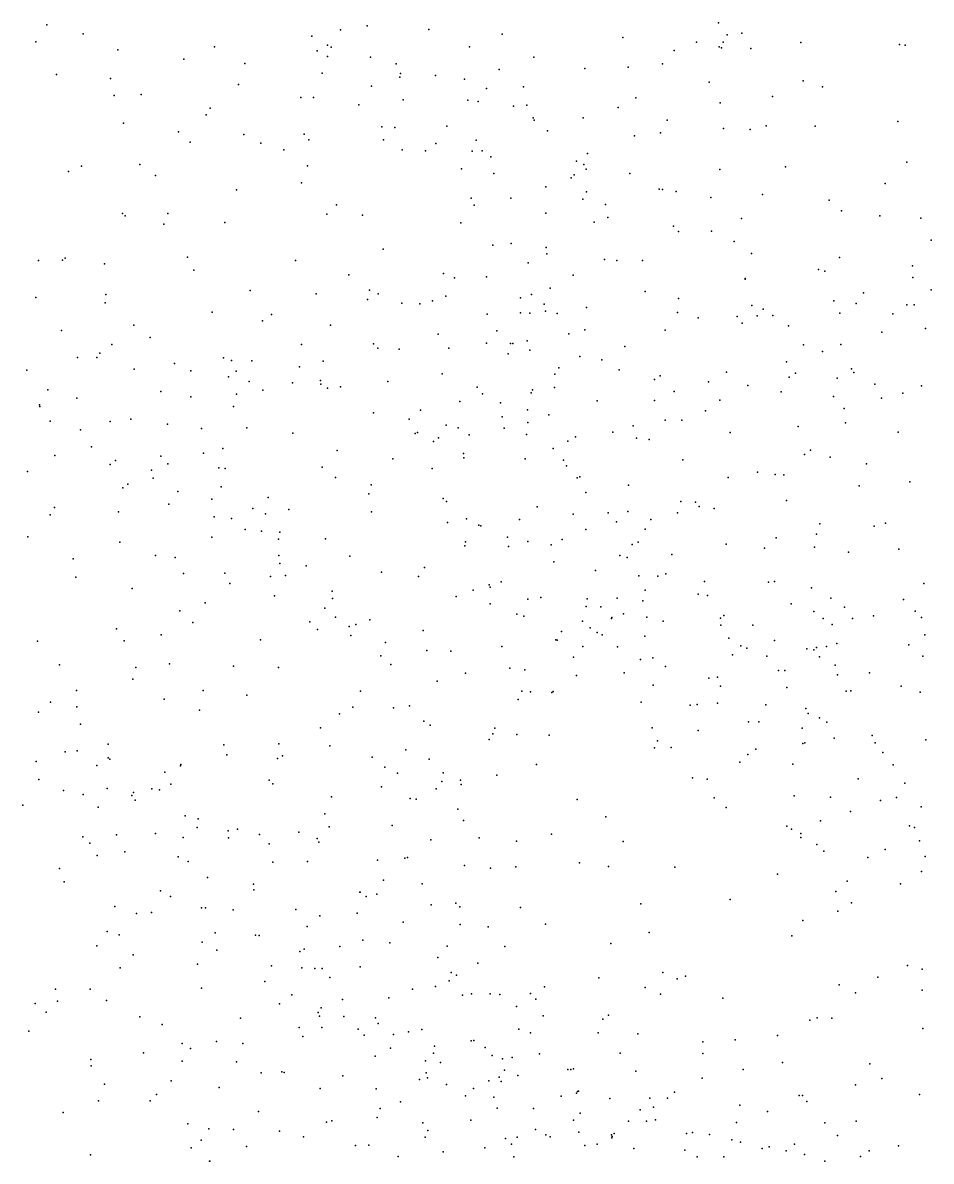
# Model space of a CAD drawing. Header units: metres. Extents: x -25 to 25, y -27.8 to 27.8.
# Drawn here: x 13.892 to 16.657, y -10.403 to -6.939 of the extents above; entities that cross this region are included whole.
import ezdxf

# ---------------------------------------------------------------- set-up
doc = ezdxf.new("R2010")
doc.units = ezdxf.units.M

msp = doc.modelspace()

# ---------------------------------------------------------------- linework, layer by layer
for p in [(13.9654, -6.9449, -10.8617), (14.8594, -6.9609, 2.42), (14.9411, -6.9481, -20.7856), (15.1286, -6.9591, -10.2367), (16.0098, -6.9389, -0.6503), (13.932, -6.9968, -20.6444), (14.076, -6.9726, -1.9243), (14.7725, -6.9799, 2.1711), (15.3512, -6.9733, -10.7523), (15.7183, -6.9835, -1.4954), (15.9432, -6.9976, 2.8338), (16.0363, -6.976, 3.6419), (16.0814, -6.9708, 3.1767), (14.1819, -7.0214, -20.9223), (14.4763, -7.0125, -1.7783), (14.7887, -7.0244, 1.8965), (14.8199, -7.0072, -10.3817), (14.8308, -7.0129, 1.141), (15.2516, -7.0124, -20.5731), (15.8745, -7.0237, 2.623), (16.0115, -7.0124, 3.3938), (16.0191, -7.0149, 4.0844), (16.0243, -6.9984, -1.5265), (16.1088, -7.0167, 4.4458), (16.2607, -6.9986, -1.6296), (16.5612, -7.0052, -19.6771), (16.5785, -7.0073, -1.946), (14.3827, -7.05, -10.5021), (14.5685, -7.0633, -11.5464), (14.8202, -7.0415, 1.6816), (14.9512, -7.0437, -11.7886), (15.0293, -7.0635, -12.0432), (15.4478, -7.0439, -20.3983), (15.8393, -7.0642, -20.1586), (13.9954, -7.0965, -10.5329), (14.8038, -7.0918, -1.6221), (15.0425, -7.0929, 2.3198), (15.1482, -7.0995, -1.5713), (15.3425, -7.0809, 2.4037), (15.6032, -7.0777, 2.3908), (15.7346, -7.0741, -0.2319), (14.1592, -7.1086, -11.6591), (14.5486, -7.1263, -21.0829), (14.9541, -7.132, 0.3293), (15.0402, -7.1049, 0.1339), (15.2372, -7.1109, -12.2577), (15.416, -7.1337, -1.4929), (15.9813, -7.1196, -0.3658), (16.2675, -7.1156, -19.9673), (16.3268, -7.1342, -0.7814), (14.1705, -7.1607, -21.1295), (14.2526, -7.1567, -1.79), (14.7386, -7.1665, -11.7255), (14.7774, -7.1667, -21.0378), (15.3041, -7.1391, -0.0825), (15.7579, -7.1672, 3.0531), (16.1747, -7.1632, -0.6168), (14.4628, -7.1986, -11.6747), (14.9151, -7.1885, 0.5819), (15.0501, -7.1732, 1.9532), (15.2475, -7.1741, 2.1847), (15.2785, -7.1787, -10.6136), (15.3863, -7.1923, -11.0342), (15.4264, -7.1896, -11.2768), (15.7041, -7.1964, -11.841), (16.0149, -7.1821, 4.2412), (14.4505, -7.2188, -1.6386), (15.4457, -7.228, -20.5299), (15.4492, -7.2352, 2.2053), (15.5982, -7.2279, -0.1295), (15.8534, -7.2349, 3.6536), (16.5554, -7.2396, -1.8388), (14.1991, -7.2447, -11.825), (14.3663, -7.271, -21.3561), (14.9855, -7.2551, 0.8441), (15.0253, -7.2573, 1.0808), (15.1831, -7.2538, -10.3897), (15.4897, -7.2678, -12.2309), (15.833, -7.2735, -0.1077), (16.0251, -7.261, -0.2001), (16.1062, -7.2639, -20.114), (16.1549, -7.2523, -1.5267), (16.3039, -7.2539, 4.6833), (14.4016, -7.3023, -11.8564), (14.5649, -7.279, -10.4443), (14.6171, -7.3057, -11.9462), (14.7486, -7.2782, -1.5265), (14.7632, -7.2954, -12.2373), (14.99, -7.2956, -21.0139), (15.1491, -7.3062, 1.752), (15.272, -7.2966, 1.9629), (15.7539, -7.2833, 2.4667), (14.6874, -7.3256, -21.2547), (15.0476, -7.3252, -12.46), (15.118, -7.3287, 1.4297), (15.2605, -7.3298, 0.1145), (15.2905, -7.3281, -1.439), (15.6113, -7.3367, -1.4025), (14.0708, -7.3754, -1.8334), (14.2488, -7.3699, -1.6792), (14.7586, -7.3739, -12.5299), (15.3173, -7.3472, -12.3472), (15.578, -7.3603, 3.1247), (15.5998, -7.3704, -20.4037), (16.2135, -7.3773, -0.4514), (16.5829, -7.3629, 4.8171), (14.0312, -7.3911, -21.5206), (14.2963, -7.404, -10.3675), (15.2276, -7.3836, -10.5656), (15.3264, -7.3973, -10.7554), (15.562, -7.4111, 2.0729), (15.5711, -7.4018, -11.41), (15.6074, -7.384, 3.4597), (15.7403, -7.398, -12.0495), (16.0137, -7.3852, 0.02), (14.5429, -7.4477, -12.3996), (14.7403, -7.4257, -10.3317), (15.4839, -7.4379, -11.2134), (15.8293, -7.4448, -1.3864), (15.8392, -7.4465, 3.8586), (16.5175, -7.4276, -19.8763), (15.2573, -7.4725, 1.2471), (15.3778, -7.4728, 1.7755), (15.5974, -7.4755, -12.2381), (15.6085, -7.4531, 2.8007), (15.8812, -7.4527, -11.7746), (15.987, -7.471, -20.2465), (16.1434, -7.4615, -0.2505), (16.3463, -7.4784, -0.6298), (14.8468, -7.493, -21.3311), (15.2663, -7.494, 1.037), (15.6656, -7.4917, 0.1219), (16.384, -7.5113, 4.6554), (14.1964, -7.5195, -10.2157), (14.2037, -7.5264, -12.0787), (14.3216, -7.5517, -1.5955), (14.3339, -7.5198, -12.2534), (14.5074, -7.5471, -21.606), (14.8183, -7.5218, -12.6994), (14.9264, -7.5245, -1.4055), (15.2255, -7.5477, -21.0597), (15.4841, -7.5184, -20.6835), (15.6316, -7.5457, 3.69), (15.6733, -7.5312, 2.4705), (16.0795, -7.5343, 4.3056), (16.5005, -7.526, -0.7687), (16.6255, -7.5331, -1.7442), (15.8726, -7.5576, 0.0952), (15.8881, -7.5739, -12.1117), (15.9886, -7.5729, 4.1131), (15.3233, -7.6158, -1.3571), (15.3788, -7.6102, -10.8652), (16.0581, -7.6049, -11.7123), (16.6574, -7.6008, -14.2978), (14.021, -7.6555, -11.7506), (14.3937, -7.6525, -12.4353), (14.9898, -7.6279, -10.1995), (15.4852, -7.6227, 1.9613), (15.4875, -7.6425, 2.8839), (16.1099, -7.6415, -20.2759), (16.3784, -7.6528, -13.9769), (13.94, -7.6623, -1.9695), (14.0136, -7.6615, -9.7354), (14.1413, -7.6727, -21.7352), (14.722, -7.6621, -1.4127), (15.431, -7.6694, 3.2107), (15.6626, -7.6595, 0.2682), (15.7008, -7.6626, -20.4747), (15.7782, -7.6624, -1.3637), (16.3139, -7.6899, -11.9522), (16.6002, -7.6781, -19.8383), (14.4129, -7.6917, -10.0624), (14.8851, -7.7058, -12.9384), (15.1731, -7.7019, -12.545), (15.2061, -7.7153, -10.6211), (15.3039, -7.7122, -21.2003), (15.5673, -7.7074, -11.1269), (16.0906, -7.7191, -0.1597), (16.0909, -7.717, -1.448), (16.334, -7.695, -1.5806), (16.6011, -7.7145, -0.8501), (14.5848, -7.7539, -21.6883), (14.9476, -7.7527, -21.5396), (15.4977, -7.7469, -1.3448), (15.787, -7.7568, -11.3353), (16.6569, -7.7519, -13.5353), (13.9324, -7.7751, -11.3785), (14.1432, -7.7907, -11.8557), (14.145, -7.766, -1.7518), (14.7851, -7.7638, -13.1629), (14.9421, -7.7815, -13.6124), (14.9738, -7.7633, -9.9815), (15.0458, -7.7926, -13.2044), (15.1011, -7.7942, -13.4218), (15.1398, -7.7848, -21.4588), (15.1802, -7.7708, -13.6404), (15.4075, -7.7757, 0.8204), (15.4409, -7.7656, 2.2461), (15.8886, -7.7776, -12.3275), (16.3606, -7.7849, -20.1536), (16.4293, -7.7931, 4.5199), (16.4509, -7.7612, -13.6539), (14.4684, -7.8199, -9.7077), (14.6493, -7.8271, -13.388), (15.3054, -7.8257, -13.8489), (15.4069, -7.8216, -10.9118), (15.4356, -7.8229, 2.9822), (15.4789, -7.795, 3.5822), (15.4832, -7.8162, 2.6169), (15.5184, -7.8238, -12.368), (15.608, -7.8051, -20.7444), (15.8851, -7.8201, -20.4338), (16.1113, -7.7992, -14.0641), (16.1462, -7.8101, -12.3385), (16.1757, -7.8295, -0.3377), (16.3797, -7.8224, -12.3312), (16.5401, -7.8246, -11.5674), (16.5828, -7.7977, -12.2177), (16.6052, -7.7974, -1.6609), (14.2301, -7.859, -21.7914), (14.6217, -7.8461, -1.4397), (14.829, -7.8591, -1.3776), (15.9477, -7.8366, -0.0296), (16.0671, -7.8328, 4.1341), (16.082, -7.8526, -11.3968), (16.1274, -7.8304, -13.7387), (16.2227, -7.8615, 4.2793), (14.01, -7.8758, -1.9827), (14.2804, -7.897, -9.4726), (15.1571, -7.886, -12.3441), (15.3356, -7.8766, 1.977), (15.5543, -7.885, -20.9963), (15.603, -7.8731, -13.7273), (15.8472, -7.8748, 3.9506), (16.5074, -7.8806, -13.4049), (16.6399, -7.8689, -14.4902), (14.1637, -7.9178, -11.6384), (14.7405, -7.9181, -13.697), (14.9598, -7.9158, -12.4179), (14.9731, -7.9287, -12.8612), (15.0382, -7.9325, -10.1467), (15.1893, -7.929, -10.6322), (15.3043, -7.9138, -21.4313), (15.3771, -7.9147, 1.6766), (15.3842, -7.9151, -13.4587), (15.428, -7.9071, 1.0777), (15.7247, -7.9244, 0.1747), (16.2682, -7.9193, -1.5936), (16.382, -7.9179, -0.6238), (14.0593, -7.9572, -11.3452), (14.1176, -7.9579, 1.8681), (14.1273, -7.9444, 1.5453), (14.5035, -7.9585, -12.5832), (14.528, -7.9662, -13.2096), (14.5896, -7.9675, -9.4507), (15.3701, -7.946, -1.3098), (15.4355, -7.9351, 1.4044), (15.5881, -7.9544, -13.9728), (15.6553, -7.965, -1.3658), (16.3263, -7.9393, -11.3113), (13.9047, -7.9963, -2.2584), (14.2313, -7.9933, -1.7581), (14.3541, -7.9761, -12.1021), (14.4042, -7.9979, -9.3351), (14.5418, -7.9987, -13.6412), (14.7348, -7.986, -12.7011), (14.807, -7.9691, -9.5126), (15.5243, -7.9885, 0.4183), (15.7079, -7.9955, -20.7536), (16.0343, -8.0024, -11.2154), (16.2173, -7.9704, -12.66), (16.415, -7.9919, -12.7788), (16.4215, -8.0027, -13.0166), (14.5183, -8.0166, -12.3582), (14.5817, -8.0307, -12.9906), (14.7138, -8.0345, -11.9889), (14.7981, -8.0272, -21.7315), (15.0037, -8.0305, -11.9932), (15.1693, -8.0071, -21.6174), (15.5115, -8.0084, 3.5762), (15.8155, -8.0247, -12.4896), (15.8325, -8.0134, -13.464), (15.9793, -8.0315, -12.7006), (16.225, -8.0173, -0.4455), (16.2438, -8.0048, -13.2752), (16.3711, -8.0201, 4.3175), (13.9684, -8.0557, -11.1122), (14.3123, -8.0612, 1.7186), (14.543, -8.0695, -11.545), (14.6232, -8.0567, -11.2273), (14.7994, -8.0383, -12.9561), (14.8198, -8.0509, -11.7606), (14.8597, -8.0472, -11.4239), (15.2749, -8.0481, -13.1825), (15.2918, -8.0678, -10.8604), (15.4394, -8.0647, 3.1399), (15.4435, -8.0562, 2.8643), (15.5109, -8.0483, -21.311), (15.875, -8.0613, -14.0854), (16.0989, -8.0427, -14.2114), (16.2002, -8.0622, 4.1541), (16.4861, -8.0387, -19.9819), (16.5705, -8.0662, -19.7849), (16.6281, -8.044, -11.191), (13.9435, -8.1013, -9.3347), (13.9439, -8.1062, 1.1132), (14.0574, -8.0813, 2.1221), (14.4039, -8.0772, -11.367), (14.534, -8.1063, -10.9619), (15.2227, -8.0913, -11.4407), (15.346, -8.0955, -14.0422), (15.6409, -8.0894, -21.0658), (15.8154, -8.088, -20.5428), (16.0144, -8.0873, -20.3966), (16.3598, -8.0765, -11.1506), (16.5059, -8.0809, -0.8366), (14.9599, -8.1258, -10.8388), (15.1026, -8.1175, -10.311), (15.3512, -8.1381, -11.8347), (15.4288, -8.1165, 0.662), (15.4934, -8.1322, -12.01), (15.9706, -8.1196, -1.5208), (16.3928, -8.1131, -1.7587), (13.9755, -8.1511, -21.7704), (14.1589, -8.152, -2.1222), (14.2213, -8.1456, -11.0973), (14.3328, -8.1601, 1.9859), (14.4367, -8.1733, -9.1863), (14.5746, -8.1715, -13.7706), (15.0684, -8.1449, -9.3299), (15.1812, -8.1633, -10.6321), (15.2178, -8.1719, 2.0535), (15.3579, -8.1722, 1.5722), (15.4298, -8.1552, 1.266), (15.7507, -8.1653, -13.1523), (15.8471, -8.1479, 3.8525), (15.8982, -8.1483, -12.8626), (16.2529, -8.1674, -20.1984), (16.3961, -8.1566, -14.5441), (14.0685, -8.1781, -2.491), (14.7148, -8.1873, -10.7187), (15.0865, -8.1886, -9.6448), (15.0943, -8.1861, -21.7089), (15.1579, -8.2019, -9.1024), (15.2515, -8.1933, 2.2928), (15.4252, -8.1915, -11.5122), (15.5751, -8.1987, -1.3955), (15.6886, -8.185, -14.0509), (15.7604, -8.2025, 0.0929), (15.7991, -8.2071, -11.0761), (16.0459, -8.1862, -0.261), (16.557, -8.1852, -19.2817), (14.1011, -8.2294, 2.3112), (14.501, -8.2343, -13.579), (14.8496, -8.2409, -8.9253), (15.1425, -8.2134, -14.0522), (15.5068, -8.2345, 0.4913), (15.551, -8.2125, -11.0865), (16.2897, -8.2394, -0.5303), (13.9899, -8.2559, -10.9647), (14.1748, -8.2707, -21.7514), (14.3122, -8.2576, 2.2122), (14.4428, -8.2486, -10.7572), (15.0188, -8.2655, -13.3488), (15.2334, -8.2492, 1.8357), (15.2345, -8.2631, -8.8955), (15.422, -8.2659, 0.8224), (15.5377, -8.2701, -21.3539), (15.9017, -8.269, -0.0942), (16.2715, -8.2529, -14.3761), (16.3498, -8.261, 4.1407), (13.9068, -8.3045, 2.9038), (14.1582, -8.2829, 2.6806), (14.284, -8.2999, -2.4439), (14.3338, -8.2808, -1.906), (14.4888, -8.2931, -21.7561), (14.5087, -8.2951, 1.9092), (14.8035, -8.2917, -13.9722), (15.1386, -8.2957, -10.0023), (15.5477, -8.2873, -13.1866), (16.1287, -8.3067, 3.9468), (16.182, -8.314, -11.0247), (16.209, -8.3145, -1.7523), (16.4605, -8.281, -19.7417), (14.2125, -8.3426, 1.0437), (14.2896, -8.3249, -2.1856), (14.8442, -8.3229, -13.4796), (14.9523, -8.3446, -10.5673), (15.5793, -8.3236, 3.2759), (15.5879, -8.3203, -11.8536), (15.7361, -8.3462, 3.5647), (16.0396, -8.3223, -14.1674), (16.4383, -8.3482, -19.3977), (16.5925, -8.3354, -0.9962), (14.1969, -8.354, -10.8635), (14.3641, -8.3651, 2.9918), (14.4963, -8.351, 2.1319), (14.6388, -8.3832, -1.5909), (14.9453, -8.372, -1.4008), (15.6066, -8.3687, -11.5404), (13.9885, -8.4139, 3.2371), (14.3372, -8.4037, -2.655), (14.4682, -8.3882, 1.269), (14.5923, -8.4169, 1.4652), (15.1724, -8.3862, -13.5081), (15.1818, -8.3956, -9.5047), (15.4584, -8.4124, 1.0533), (15.895, -8.3954, -20.3817), (15.9404, -8.3976, -12.5448), (15.951, -8.4114, 3.7062), (15.997, -8.4171, -1.7237), (16.2169, -8.3928, -20.0673), (13.9753, -8.4358, -21.6622), (14.1842, -8.4269, -9.2557), (14.4747, -8.4419, -1.8609), (14.5273, -8.4476, -9.1186), (14.6307, -8.4328, -13.817), (14.7026, -8.4203, -21.7641), (14.9536, -8.4274, -14.0367), (15.2434, -8.4484, 2.1594), (15.4044, -8.4501, 2.5622), (15.5673, -8.434, 2.9635), (15.6746, -8.4298, -11.0189), (15.7342, -8.4265, -14.0487), (15.8037, -8.4502, -13.0034), (15.885, -8.4303, -12.2444), (14.5695, -8.481, -10.4982), (14.619, -8.4857, 2.5789), (15.185, -8.4594, -9.8351), (15.28, -8.4679, -1.4245), (15.2863, -8.4699, -9.187), (15.606, -8.4806, -21.2453), (15.6998, -8.4575, -1.5995), (15.7871, -8.4803, 0.1786), (16.3186, -8.4641, -0.5078), (16.4839, -8.4705, -19.198), (16.5177, -8.4614, -1.7949), (13.908, -8.5032, -9.2954), (14.1881, -8.5197, 3.3795), (14.4678, -8.5041, -2.3322), (14.6705, -8.5108, 2.0948), (14.6748, -8.4888, 1.7032), (14.8143, -8.5098, -10.4565), (15.2398, -8.5189, -10.2017), (15.3677, -8.5044, -21.5319), (15.43, -8.5178, -13.6226), (15.534, -8.5118, -14.0204), (15.7659, -8.5192, -20.7265), (16.1853, -8.5058, -14.2801), (16.3086, -8.4955, -19.5714), (15.2375, -8.5308, -13.7916), (15.3706, -8.5324, 1.6659), (15.5004, -8.5277, -1.5512), (15.7467, -8.5269, -13.2137), (15.8682, -8.5569, -12.0718), (16.033, -8.5257, -20.0993), (16.1501, -8.5378, -0.2899), (16.3026, -8.535, -10.8947), (16.406, -8.55, 3.8955), (16.5591, -8.5409, -0.871), (14.046, -8.5706, -10.8164), (14.2964, -8.56, -10.6155), (14.3563, -8.5657, 1.0015), (14.6716, -8.5602, 2.9161), (14.6745, -8.5842, -1.7544), (14.7546, -8.591, 2.3505), (14.8878, -8.5618, -1.5458), (15.5088, -8.5789, 1.2449), (15.7093, -8.5598, -20.974), (15.7323, -8.5657, -11.6909), (14.0535, -8.6261, -2.6441), (14.3813, -8.6153, -2.5037), (14.5072, -8.6139, 3.3019), (14.6466, -8.6243, 1.3296), (14.6916, -8.6213, -9.0404), (14.9845, -8.6111, -8.8596), (15.0973, -8.6239, -10.4564), (15.1154, -8.5961, -1.5194), (15.6351, -8.6059, -13.6354), (15.7673, -8.6214, -20.2998), (15.8257, -8.6229, -1.8526), (15.8493, -8.6155, 3.3216), (14.2249, -8.6606, 0.8321), (14.523, -8.6453, 1.1231), (15.3123, -8.6489, -9.3344), (15.3154, -8.6564, -10.4535), (15.3487, -8.6401, 1.9768), (15.967, -8.6391, -10.8278), (16.1616, -8.6416, -19.4415), (16.18, -8.6392, 3.5989), (16.2926, -8.6585, -14.3796), (16.6351, -8.6457, -14.6676), (14.6584, -8.6831, -2.0002), (14.834, -8.6681, 2.5403), (14.835, -8.6905, 2.7682), (15.2115, -8.685, -21.5815), (15.263, -8.6657, -9.5797), (15.4295, -8.6931, 2.3517), (15.4695, -8.6878, -1.7208), (15.6098, -8.6918, 0.8657), (15.7018, -8.6899, -13.8759), (15.7868, -8.6655, 0.3575), (15.9483, -8.6772, -13.0257), (15.9761, -8.682, -19.7808), (16.3514, -8.6899, -0.4027), (16.5728, -8.694, -11.3682), (14.3702, -8.7283, -9.2284), (14.4479, -8.7042, -21.6279), (14.8116, -8.7198, 2.9786), (15.3151, -8.7075, -8.8647), (15.6075, -8.715, 2.6812), (15.6513, -8.7164, -10.754), (15.7796, -8.6975, -11.469), (16.2314, -8.7075, -3.0802), (16.3936, -8.7176, -1.8463), (16.6085, -8.7292, -11.014), (14.4103, -8.7639, -10.4802), (14.7665, -8.7619, -2.1914), (14.8438, -8.7473, 1.8822), (14.9492, -8.7559, -10.3853), (15.3965, -8.7388, -21.3866), (15.4174, -8.7447, -9.0491), (15.5962, -8.7595, -1.9467), (15.6847, -8.7518, -10.9906), (15.6857, -8.7488, -20.4735), (15.7204, -8.7372, 2.9016), (15.792, -8.7479, -19.9271), (15.8418, -8.7601, -14.0489), (16.0165, -8.7512, -11.9438), (16.0258, -8.7422, 0.0079), (16.3003, -8.7307, -10.7831), (16.3286, -8.7514, -11.6302), (16.418, -8.7518, -11.196), (16.4821, -8.7434, -11.7996), (16.6282, -8.7484, -12.008), (14.178, -8.7832, -2.495), (14.7893, -8.7848, 1.4902), (14.8854, -8.776, 2.1266), (14.9062, -8.7697, -1.8033), (15.1115, -8.7887, -8.8651), (15.5322, -8.7914, -21.1415), (15.619, -8.7806, 1.1054), (15.6404, -8.794, -20.2199), (16.0171, -8.772, -19.5381), (16.1146, -8.7716, -12.4592), (16.3556, -8.7702, 3.5616), (13.9376, -8.8208, 3.6995), (14.2012, -8.8195, -21.4923), (14.3141, -8.8018, 3.6413), (14.6159, -8.8163, 3.4449), (14.8911, -8.8037, -21.6128), (14.9963, -8.8249, -2.5046), (15.5153, -8.8171, -2.381), (15.5186, -8.8179, -2.1603), (15.656, -8.8015, -20.7296), (15.7854, -8.8054, -2.1721), (16.0412, -8.8114, -11.567), (16.1806, -8.819, 3.3575), (16.3696, -8.8282, -12.1819), (16.5897, -8.8323, -1.6624), (16.6382, -8.8011, -12.2738), (14.982, -8.8658, 2.4117), (15.1218, -8.8492, -2.0523), (15.1953, -8.851, -2.6411), (15.3505, -8.8367, -9.7543), (15.5966, -8.8372, 1.4514), (15.7028, -8.8384, -2.5221), (16.0525, -8.8623, -2.5027), (16.0775, -8.8351, -13.6134), (16.0966, -8.8416, -13.0045), (16.1573, -8.8665, -2.1901), (16.2788, -8.8445, -19.5139), (16.3001, -8.8466, -3.3301), (16.3085, -8.8398, -0.2362), (16.3178, -8.8679, -11.0028), (16.3391, -8.8366, -2.9076), (16.6322, -8.8659, 3.5789), (14.0043, -8.8924, -6.2673), (14.2367, -8.9013, -10.5532), (14.339, -8.8897, 0.8315), (14.5334, -8.8968, 3.6297), (14.6711, -8.9009, 1.1562), (15.013, -8.8913, 2.6254), (15.3751, -8.9028, -10.0332), (15.5688, -8.8695, -2.6836), (15.7724, -8.8761, 0.7507), (15.8104, -8.8718, -19.4046), (15.8485, -8.8981, -2.8175), (16.3652, -8.8934, -12.4246), (14.2277, -8.9365, -6.2933), (15.2401, -8.9181, -10.2525), (15.4204, -8.9082, -9.3604), (15.5777, -8.9257, 2.0147), (15.7229, -8.9169, -10.8414), (15.98, -8.9331, -13.985), (16.0069, -8.93, 3.0097), (16.1923, -8.9096, -13.1856), (16.212, -8.9104, -12.5934), (16.3722, -8.9232, -14.4683), (16.4694, -8.9166, -3.1924), (14.0558, -8.9706, 0.5684), (14.4419, -8.9705, 3.8108), (14.9203, -8.9725, 1.7312), (15.1537, -8.942, -21.4065), (15.4109, -8.9725, -21.0859), (15.8113, -8.9546, 2.645), (16.0156, -8.958, 0.3513), (16.2178, -8.9616, -12.7997), (16.3981, -8.9727, -1.8758), (16.4124, -8.9719, -19.6462), (16.5661, -8.9581, -12.6594), (13.9765, -9.0063, -9.3742), (14.323, -8.997, -2.32), (14.5748, -8.9855, -10.372), (15.4005, -8.998, -8.9684), (15.4379, -8.9753, -20.1351), (15.5026, -8.9767, -19.5908), (15.5071, -8.9737, -20.6581), (15.7743, -9.0059, 1.1089), (16.6235, -8.9759, -0.4767), (13.9404, -9.0372, -9.8818), (14.0567, -9.0203, 4.0505), (14.4302, -9.0306, -6.4778), (14.8564, -9.0417, -9.0082), (14.8969, -9.0215, 3.3581), (15.0209, -9.0233, 2.0989), (15.0693, -9.0175, -10.1583), (15.9232, -9.0158, -10.7138), (15.9449, -9.013, 0.6911), (16.0071, -9.0089, -11.0179), (16.1538, -9.014, -10.7934), (16.2753, -9.0256, -2.1125), (16.2825, -9.0405, 3.052), (14.0683, -9.0736, -10.6523), (15.1131, -9.0646, 2.8987), (15.1323, -9.076, 2.6788), (16.1008, -9.0657, -19.596), (16.1322, -9.0659, -13.9048), (16.3176, -9.054, 0.0049), (16.3393, -9.0668, -13.2548), (14.7986, -9.084, -21.4119), (15.323, -9.1029, -20.3184), (15.3288, -9.0858, -20.9076), (15.3957, -9.1048, -2.6734), (15.4943, -9.1065, -9.4365), (15.8082, -9.0844, 2.2576), (15.9483, -9.0929, 2.5268), (16.2647, -9.0852, -2.588), (16.4774, -9.1079, -14.5597), (14.152, -9.1341, -2.2372), (14.5046, -9.1363, -21.5029), (14.6714, -9.1335, 1.0288), (14.8267, -9.1394, 3.6637), (15.3123, -9.1198, -20.553), (15.8153, -9.1452, 1.6865), (15.8243, -9.1236, 1.4667), (15.8656, -9.1443, -19.579), (16.2662, -9.1322, -2.3231), (16.2724, -9.13, 2.8194), (16.3623, -9.1164, -13.5164), (16.4868, -9.13, -12.9392), (16.641, -9.1205, 3.0497), (14.0216, -9.1576, -10.3123), (14.058, -9.1549, -0.2071), (14.1523, -9.1757, -0.4148), (14.1579, -9.1803, 4.1938), (14.5136, -9.1664, 4.0071), (14.6679, -9.1776, -9.0698), (14.6829, -9.1695, -2.3401), (14.9558, -9.1735, 1.6064), (15.0579, -9.1513, -9.9885), (15.1293, -9.1796, -2.6357), (16.099, -9.1657, -14.1124), (16.1237, -9.1489, 2.6317), (16.51, -9.1591, -0.0342), (13.9333, -9.187, -0.0292), (14.1177, -9.1995, -9.6217), (14.3727, -9.2005, -9.2151), (14.3734, -9.1965, -6.7222), (14.9945, -9.2045, -8.9973), (15.4559, -9.1964, -19.793), (16.0748, -9.1894, 0.9081), (16.2366, -9.1947, -14.431), (16.5416, -9.197, 2.8304), (13.9411, -9.2421, 4.3306), (14.3251, -9.2194, -10.3978), (14.6423, -9.2434, -10.1773), (15.0328, -9.222, 1.8263), (15.1681, -9.2477, -20.4483), (15.1723, -9.2216, -20.672), (15.225, -9.2434, 2.9313), (15.3348, -9.2284, -19.982), (15.9309, -9.2364, 1.9691), (15.9753, -9.2409, 1.3186), (16.4346, -9.2392, 0.1889), (14.0165, -9.2749, 0.2616), (14.1495, -9.269, 0.043), (14.229, -9.2809, -9.3774), (14.2857, -9.2702, -21.5601), (14.3084, -9.2728, -0.5403), (14.3433, -9.2562, -6.1806), (14.6533, -9.2547, -6.5438), (14.9841, -9.2644, -21.1218), (15.1509, -9.2696, 3.1963), (15.2268, -9.2568, -9.8183), (16.5773, -9.2526, -1.7592), (14.0766, -9.2878, -0.7872), (14.2245, -9.2908, -10.0779), (14.2341, -9.3049, -9.81), (14.8322, -9.2949, 3.8445), (15.0711, -9.2992, 3.449), (15.0899, -9.3013, 2.0124), (15.5801, -9.3025, -9.1318), (15.9963, -9.2971, -19.8177), (16.24, -9.2917, 2.3511), (16.3511, -9.2952, -2.1569), (16.5027, -9.3051, 0.4275), (16.5519, -9.2967, -13.307), (13.8924, -9.3194, -21.5168), (14.1217, -9.3254, -6.6571), (14.3863, -9.3518, 4.2195), (14.8114, -9.3461, -9.9259), (15.2167, -9.3315, 2.4177), (16.0336, -9.327, 1.6851), (16.4121, -9.3395, -13.715), (16.6268, -9.3244, -14.6907), (14.4234, -9.3877, -0.0422), (14.4262, -9.3615, 0.799), (14.8248, -9.386, -21.2775), (15.0165, -9.382, -20.7988), (15.2337, -9.366, -2.6598), (15.6673, -9.3552, -19.9633), (16.2182, -9.3838, -19.9054), (16.3208, -9.3674, -14.5376), (16.5908, -9.3828, 2.2666), (16.6068, -9.3878, 0.6467), (14.0749, -9.4161, 4.4265), (14.1774, -9.41, -2.1179), (14.2967, -9.4057, -9.625), (14.3805, -9.4177, -0.6825), (14.5174, -9.3975, -0.2896), (14.5184, -9.4195, -2.1524), (14.5463, -9.393, -21.4963), (14.613, -9.4092, -10.0372), (14.7327, -9.4022, -6.302), (14.7889, -9.4209, -2.3343), (15.2815, -9.4196, -8.9615), (15.5021, -9.4082, -2.693), (16.232, -9.3933, -14.0159), (16.2602, -9.4061, -2.7853), (16.2608, -9.4182, 1.3598), (14.097, -9.4355, -0.9667), (14.642, -9.4377, -9.0929), (14.7931, -9.4324, -6.6486), (15.1341, -9.4248, -20.3096), (15.3947, -9.4295, -20.1011), (15.7199, -9.4303, -2.7478), (16.3096, -9.4391, -2.5136), (16.5174, -9.4548, -1.973), (16.6214, -9.4281, -13.5253), (14.1189, -9.4728, -21.5923), (14.2029, -9.4619, 0.593), (14.3657, -9.4775, -9.3277), (14.3961, -9.4911, -6.1097), (14.7586, -9.4911, 1.115), (14.9716, -9.4867, -9.0437), (15.0549, -9.4814, -9.7045), (15.0629, -9.4794, 1.8235), (16.3309, -9.4595, 1.9312), (16.4647, -9.4795, 1.341), (16.6392, -9.4764, 1.0113), (14.0043, -9.512, -6.6906), (14.653, -9.4937, -6.867), (15.2364, -9.5035, 3.2687), (15.3155, -9.5112, 2.6294), (15.3935, -9.5078, -9.6541), (15.5871, -9.4957, -8.9951), (15.6753, -9.5065, -9.4721), (15.8768, -9.5084, -20.1657), (16.6281, -9.5214, -14.7743), (14.0184, -9.5535, -2.1336), (14.4544, -9.5399, -9.8612), (14.5948, -9.5598, -0.0841), (14.9905, -9.5485, -2.512), (15.1076, -9.5594, 3.6385), (16.1891, -9.53, -20.072), (16.4014, -9.5513, -2.3515), (16.5641, -9.5592, -13.7534), (14.3114, -9.5802, -21.5857), (14.5954, -9.5779, -6.0419), (14.9187, -9.5841, -21.0211), (14.9189, -9.5842, 1.4288), (14.9705, -9.5905, -6.3555), (16.3674, -9.5828, -13.9487), (14.1726, -9.628, 0.4529), (14.3424, -9.5975, -6.9362), (14.938, -9.5981, -20.7515), (15.1351, -9.6227, -9.013), (15.2108, -9.6178, -20.2536), (15.2222, -9.6291, 2.3006), (15.7739, -9.6202, -2.8249), (16.0454, -9.6064, -2.8991), (16.4145, -9.617, -14.6738), (14.2388, -9.6492, -6.1214), (14.2844, -9.6461, -1.0095), (14.4366, -9.6325, -0.8432), (14.4482, -9.6319, -9.5846), (14.5323, -9.6378, 0.1075), (14.7237, -9.6373, -2.2419), (14.797, -9.6569, -9.7515), (14.91, -9.6488, 4.0184), (15.4078, -9.6312, -8.9402), (16.3731, -9.6421, -20.0648), (14.7584, -9.6886, -21.322), (15.0505, -9.6762, -6.5739), (15.2238, -9.6825, -9.6187), (15.3088, -9.6903, 3.1366), (15.4838, -9.682, -20.3071), (16.2667, -9.6703, -2.7294), (14.1496, -9.7041, -6.8767), (14.1861, -9.7145, 4.5657), (14.4776, -9.7082, -9.3305), (14.6011, -9.7152, -0.6888), (14.6122, -9.7164, 1.0353), (14.9278, -9.7303, -20.4268), (15.799, -9.7072, -9.3408), (16.2333, -9.7177, -14.1839), (14.1175, -9.7483, -21.5605), (14.4386, -9.7367, -6.04), (14.4833, -9.7606, 4.4236), (14.7356, -9.7648, -0.2001), (14.7485, -9.7576, -5.9098), (14.8577, -9.7503, -21.1449), (15.0098, -9.7392, 1.6979), (15.1844, -9.7488, -6.1695), (15.3597, -9.7495, -2.7369), (15.6818, -9.7411, -8.9014), (14.2286, -9.7749, 0.6832), (14.4244, -9.8041, -2.0898), (15.1558, -9.783, -2.5564), (15.2779, -9.801, -8.9476), (14.1885, -9.8151, -2.0801), (14.6492, -9.8085, 0.1752), (14.7421, -9.8145, -0.4355), (14.7814, -9.8173, 4.2448), (14.8033, -9.8172, -2.1226), (14.9189, -9.8119, 1.5177), (15.1958, -9.8294, 2.2266), (15.2123, -9.8366, -2.3413), (15.8408, -9.8293, -9.5891), (16.5848, -9.8072, -14.8183), (16.6294, -9.8187, -2.1149), (14.6289, -9.8564, -9.1849), (14.8273, -9.8444, 1.3307), (15.1489, -9.8716, -2.0806), (15.1898, -9.854, 3.5864), (15.4806, -9.8723, -2.5453), (15.6458, -9.8456, -20.4046), (15.8844, -9.8482, -9.0911), (15.9097, -9.8397, -20.3868), (16.3768, -9.8666, -14.5863), (16.4946, -9.8436, -2.3496), (13.992, -9.8801, -2.1223), (14.098, -9.8797, -6.228), (14.4368, -9.877, 0.393), (14.7116, -9.8967, -0.6302), (15.0066, -9.9057, -1.9233), (15.079, -9.8802, 1.9627), (15.2312, -9.8983, -6.3751), (15.2583, -9.8938, 3.3916), (15.3145, -9.8944, -20.3539), (15.3442, -9.8956, 2.7859), (15.4377, -9.893, -9.6497), (15.7872, -9.8747, -8.7775), (15.8333, -9.8947, -3.0535), (16.0227, -9.9074, -3.1499), (16.4269, -9.891, -20.1862), (16.6303, -9.8828, -20.057), (13.9298, -9.923, -1.2964), (13.9984, -9.9166, -6.8551), (14.147, -9.9139, -1.2165), (14.6743, -9.9243, -21.2919), (14.8004, -9.9363, -9.0417), (14.8651, -9.9116, 0.1507), (15.3954, -9.9328, -5.3609), (15.4544, -9.9104, -2.2433), (13.9641, -9.9493, 4.7686), (14.2485, -9.9639, -6.9434), (14.5549, -9.9677, -5.9103), (14.7915, -9.9505, -20.4933), (14.7956, -9.9615, -1.7781), (14.8697, -9.9629, -9.7143), (14.966, -9.967, 4.1356), (15.4765, -9.9606, -8.8273), (15.6578, -9.9708, -9.6597), (15.6748, -9.9591, -2.6497), (16.2882, -9.9743, -14.3362), (16.3103, -9.9668, -2.7386), (16.3548, -9.9678, -14.1154), (13.9106, -10.0074, -6.5705), (14.3162, -9.9877, -1.911), (14.7337, -9.9959, -1.4004), (14.8031, -9.9965, -20.7614), (14.913, -10.0014, -1.0259), (14.9741, -9.9844, -1.5536), (15.0666, -10.0093, -6.6498), (15.1075, -10.0029, -0.0158), (15.4025, -10.0013, -6.1368), (15.6432, -10.0121, -5.2487), (16.6317, -9.9995, -14.8975), (14.3779, -10.0451, 0.5857), (14.4819, -10.0394, -21.3591), (14.5618, -10.0453, -9.3), (14.7449, -10.0239, -21.1005), (14.9311, -10.0199, -0.5727), (15.0204, -10.0181, -5.4025), (15.2569, -10.0369, -1.0828), (15.2656, -10.0356, -5.0861), (15.4376, -10.0125, -1.9565), (15.7649, -10.0157, -2.847), (15.9626, -10.0403, -3.6126), (16.0603, -10.0343, -3.4137), (16.1895, -10.0212, -3.0047), (14.2599, -10.0735, -1.5924), (14.4027, -10.0603, -1.2914), (15.0114, -10.0594, 1.7949), (15.143, -10.0749, 3.8023), (15.1454, -10.0536, -9.6897), (15.3002, -10.0573, -1.333), (15.4652, -10.0762, -4.8781), (15.711, -10.0743, -20.4514), (15.9623, -10.0753, -9.2705), (14.0999, -10.0942, -1.7285), (14.1006, -10.1132, -6.7663), (14.3777, -10.0992, 4.6455), (14.5433, -10.1006, -6.8869), (14.9645, -10.0836, 0.4355), (15.118, -10.0976, 1.9923), (15.1642, -10.1033, 0.3343), (15.321, -10.082, -4.6222), (15.3525, -10.0916, 2.5243), (15.3824, -10.0876, -4.2605), (16.2047, -10.1027, -20.3986), (16.4706, -10.1065, -14.7023), (14.6175, -10.1345, 1.0469), (14.6814, -10.1316, -20.3351), (14.6882, -10.1328, 0.561), (14.8664, -10.1439, -20.1944), (15.1197, -10.1347, -4.0833), (15.1243, -10.1495, -3.646), (15.3425, -10.1472, -0.7439), (15.3585, -10.126, -3.9117), (15.3994, -10.1421, -3.6199), (15.5514, -10.1243, -3.7884), (15.5601, -10.1238, -5.9021), (15.5684, -10.1217, -3.4896), (15.7588, -10.1296, -8.6654), (15.9598, -10.1501, -2.7025), (16.0851, -10.1243, -3.7926), (14.1416, -10.1692, -21.2898), (14.3438, -10.1586, -6.0821), (14.4898, -10.1787, 0.8303), (14.7979, -10.1819, -9.78), (14.9682, -10.183, -3.4228), (15.1004, -10.1549, -4.5915), (15.1819, -10.1701, -8.8466), (15.2646, -10.1815, 3.4039), (15.3107, -10.1587, 0.0485), (15.3483, -10.1606, 2.9515), (16.427, -10.1708, -14.0555), (16.5075, -10.1513, -2.5658), (14.1227, -10.2193, 4.8252), (14.2801, -10.2193, -6.2826), (14.2998, -10.2005, -6.8794), (15.2402, -10.2042, -6.4249), (15.3257, -10.2085, -0.5223), (15.531, -10.2056, -1.4652), (15.5781, -10.1965, -1.1121), (15.5805, -10.1913, -1.7587), (15.5841, -10.1904, -3.173), (15.6796, -10.2124, -4.3971), (15.801, -10.2116, -5.4201), (15.8548, -10.2112, -4.9462), (15.8755, -10.1931, -5.2041), (16.2554, -10.2032, -3.3767), (16.2657, -10.2035, -3.1225), (16.6218, -10.2, -13.9653), (14.6095, -10.2518, 4.5452), (14.9801, -10.243, -4.8457), (15.0424, -10.2229, 4.1125), (15.3358, -10.2419, 0.2815), (15.4467, -10.2432, 2.351), (15.7717, -10.2464, -1.9443), (15.8118, -10.2387, -4.2339), (16.0751, -10.2325, -2.5215), (16.1594, -10.2515, -4.0893), (16.2787, -10.2213, -3.9071), (14.0158, -10.2553, -21.1358), (14.3948, -10.289, -21.0286), (14.8165, -10.2841, -5.2945), (14.8333, -10.2808, -6.7575), (14.9714, -10.27, -8.8474), (15.1099, -10.2865, 1.7885), (15.2566, -10.2782, 3.6356), (15.5691, -10.2781, -0.6525), (15.5891, -10.2572, -8.703), (15.7359, -10.2814, -20.4974), (15.7906, -10.2818, -8.9867), (15.8181, -10.2769, -9.2498), (16.0644, -10.2851, -20.4961), (16.3333, -10.2864, -14.2306), (16.4286, -10.2817, -20.3668), (14.4584, -10.3045, -20.8107), (14.5338, -10.3066, -9.1866), (14.6742, -10.3122, -9.664), (15.1255, -10.3101, -3.2661), (15.4528, -10.3067, 3.1517), (15.4849, -10.3225, -0.3969), (15.5852, -10.3145, 2.6254), (15.6838, -10.323, 3.3362), (15.6924, -10.3185, 2.3111), (15.9123, -10.3186, 3.4473), (15.931, -10.3156, 3.1673), (15.9829, -10.3219, -4.7083), (14.435, -10.3393, -6.7334), (14.7471, -10.3286, 1.0986), (14.9053, -10.3554, 4.3237), (14.9458, -10.3544, -4.5158), (15.1174, -10.33, -6.5957), (15.3621, -10.3338, -9.7342), (15.3798, -10.3518, 1.9288), (15.3976, -10.3305, -6.2282), (15.4975, -10.3288, -20.4321), (15.6033, -10.3556, 2.0049), (15.6411, -10.3509, -5.9063), (15.6857, -10.3322, -1.3023), (15.6864, -10.3282, 2.8541), (16.0509, -10.3383, -4.4363), (16.0773, -10.3449, -2.1582), (16.2411, -10.3516, -4.701), (16.3726, -10.3247, -3.5874), (16.5574, -10.3569, -2.5977), (14.0987, -10.384, -20.8403), (14.4046, -10.3624, 4.703), (14.573, -10.3586, -9.4633), (15.0353, -10.3889, 1.5571), (15.1715, -10.3746, -20.2319), (15.2985, -10.3621, -8.7076), (15.3871, -10.3897, 3.4604), (15.752, -10.3645, -5.7124), (15.9076, -10.3696, 2.4139), (15.9452, -10.3904, 2.1331), (16.026, -10.39, 2.7721), (16.1433, -10.3648, 3.1768), (16.1643, -10.3597, -2.7905), (16.2154, -10.3713, -5.0593), (16.2721, -10.3829, -2.5935), (16.4418, -10.389, -4.7952), (16.4688, -10.3718, -4.0902), (14.461, -10.4033, -6.2254), (14.4615, -10.4028, -5.9725), (16.3334, -10.4027, -2.2983)]:
    msp.add_point(p)

doc.saveas('drawing.dxf')
